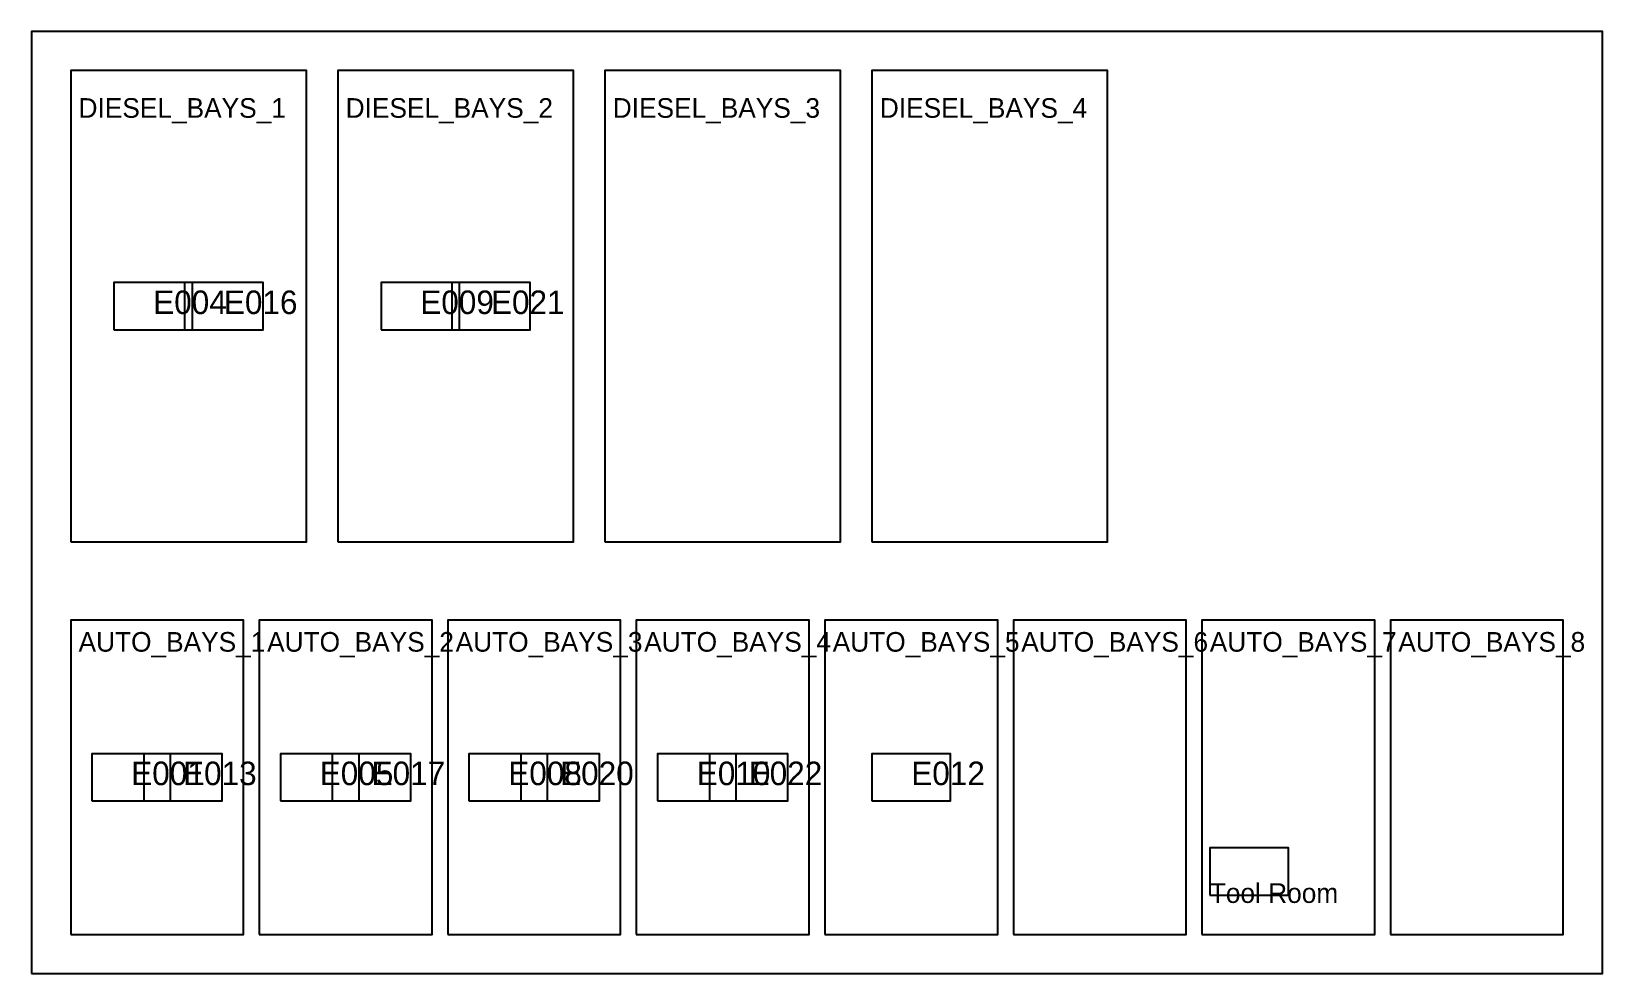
# Model space of a CAD drawing. Header units: metres. Extents: x 0 to 200, y 0 to 120.
import ezdxf

# ---------------------------------------------------------------- set-up
doc = ezdxf.new("R2010")
doc.units = ezdxf.units.M
for name, color, linetype in [('AUTO_BAYS', 7, 'Continuous'), ('DIESEL_BAYS', 7, 'Continuous'), ('EQUIP_LABELS', 2, 'Continuous'), ('EQUIPMENT', 7, 'Continuous'), ('TEXT_LABELS', 7, 'Continuous'), ('WALLS', 7, 'Continuous')]:
    doc.layers.add(name, color=color, linetype=linetype)

# ---------------------------------------------------------------- blocks, each defined once
blk = doc.blocks.new('BLK_E001')
blk.add_lwpolyline([(-5, -3), (5, -3), (5, 3), (-5, 3), (-5, -3)], close=True)
blk.add_text('E001', height=3).set_placement((0, -1))
blk = doc.blocks.new('BLK_E013')
blk.add_lwpolyline([(-5, -3), (5, -3), (5, 3), (-5, 3), (-5, -3)], close=True)
blk.add_text('E013', height=3).set_placement((0, -1))
blk = doc.blocks.new('BLK_E004')
blk.add_lwpolyline([(-5, -3), (5, -3), (5, 3), (-5, 3), (-5, -3)], close=True)
blk.add_text('E004', height=3).set_placement((0, -1))
blk = doc.blocks.new('BLK_E016')
blk.add_lwpolyline([(-5, -3), (5, -3), (5, 3), (-5, 3), (-5, -3)], close=True)
blk.add_text('E016', height=3).set_placement((0, -1))
blk = doc.blocks.new('BLK_E005')
blk.add_lwpolyline([(-5, -3), (5, -3), (5, 3), (-5, 3), (-5, -3)], close=True)
blk.add_text('E005', height=3).set_placement((0, -1))
blk = doc.blocks.new('BLK_E017')
blk.add_lwpolyline([(-5, -3), (5, -3), (5, 3), (-5, 3), (-5, -3)], close=True)
blk.add_text('E017', height=3).set_placement((0, -1))
blk = doc.blocks.new('BLK_E009')
blk.add_lwpolyline([(-5, -3), (5, -3), (5, 3), (-5, 3), (-5, -3)], close=True)
blk.add_text('E009', height=3).set_placement((0, -1))
blk = doc.blocks.new('BLK_E021')
blk.add_lwpolyline([(-5, -3), (5, -3), (5, 3), (-5, 3), (-5, -3)], close=True)
blk.add_text('E021', height=3).set_placement((0, -1))
blk = doc.blocks.new('BLK_E008')
blk.add_lwpolyline([(-5, -3), (5, -3), (5, 3), (-5, 3), (-5, -3)], close=True)
blk.add_text('E008', height=3).set_placement((0, -1))
blk = doc.blocks.new('BLK_E020')
blk.add_lwpolyline([(-5, -3), (5, -3), (5, 3), (-5, 3), (-5, -3)], close=True)
blk.add_text('E020', height=3).set_placement((0, -1))
blk = doc.blocks.new('BLK_E010')
blk.add_lwpolyline([(-5, -3), (5, -3), (5, 3), (-5, 3), (-5, -3)], close=True)
blk.add_text('E010', height=3).set_placement((0, -1))
blk = doc.blocks.new('BLK_E022')
blk.add_lwpolyline([(-5, -3), (5, -3), (5, 3), (-5, 3), (-5, -3)], close=True)
blk.add_text('E022', height=3).set_placement((0, -1))
blk = doc.blocks.new('BLK_E012')
blk.add_lwpolyline([(-5, -3), (5, -3), (5, 3), (-5, 3), (-5, -3)], close=True)
blk.add_text('E012', height=3).set_placement((0, -1))

msp = doc.modelspace()

# ---------------------------------------------------------------- linework, layer by layer
at = {"layer": 'AUTO_BAYS'}
for points in [[(5, 5), (27, 5), (27, 45), (5, 45), (5, 5)], [(29, 5), (51, 5), (51, 45), (29, 45), (29, 5)], [(53, 5), (75, 5), (75, 45), (53, 45), (53, 5)], [(77, 5), (99, 5), (99, 45), (77, 45), (77, 5)], [(101, 5), (123, 5), (123, 45), (101, 45), (101, 5)], [(125, 5), (147, 5), (147, 45), (125, 45), (125, 5)], [(149, 5), (171, 5), (171, 45), (149, 45), (149, 5)], [(173, 5), (195, 5), (195, 45), (173, 45), (173, 5)]]:
    msp.add_lwpolyline(points, close=True, dxfattribs=at)
at = {"layer": 'DIESEL_BAYS'}
for points in [[(5, 55), (35, 55), (35, 115), (5, 115), (5, 55)], [(39, 55), (69, 55), (69, 115), (39, 115), (39, 55)], [(73, 55), (103, 55), (103, 115), (73, 115), (73, 55)], [(107, 55), (137, 55), (137, 115), (107, 115), (107, 55)]]:
    msp.add_lwpolyline(points, close=True, dxfattribs=at)
at = {"layer": 'EQUIPMENT'}
msp.add_lwpolyline([(150, 10), (160, 10), (160, 16), (150, 16), (150, 10)], close=True, dxfattribs=at)
at = {"layer": 'WALLS'}
msp.add_lwpolyline([(0, 0), (200, 0), (200, 120), (0, 120), (0, 0)], close=True, dxfattribs=at)

# ---------------------------------------------------------------- block references
at = {"layer": 'EQUIP_LABELS', "color": 1}
for name, p in [('BLK_E004', (15.5, 85)), ('BLK_E009', (49.5, 85)), ('BLK_E001', (12.7, 25)), ('BLK_E005', (36.7, 25)), ('BLK_E008', (60.7, 25)), ('BLK_E010', (84.7, 25))]:
    msp.add_blockref(name, p, dxfattribs=at)
at = {"layer": 'EQUIP_LABELS', "color": 3}
for name, p in [('BLK_E016', (24.5, 85)), ('BLK_E013', (19.3, 25))]:
    msp.add_blockref(name, p, dxfattribs=at)
at = {"layer": 'EQUIP_LABELS', "color": 7}
for name, p in [('BLK_E021', (58.5, 85)), ('BLK_E022', (91.3, 25))]:
    msp.add_blockref(name, p, dxfattribs=at)
at = {"layer": 'EQUIP_LABELS', "color": 4}
msp.add_blockref('BLK_E017', (43.3, 25), dxfattribs=at)
at = {"layer": 'EQUIP_LABELS', "color": 6}
msp.add_blockref('BLK_E020', (67.3, 25), dxfattribs=at)
at = {"layer": 'EQUIP_LABELS', "color": 2}
msp.add_blockref('BLK_E012', (112, 25), dxfattribs=at)

# ---------------------------------------------------------------- texts
at = {"layer": 'TEXT_LABELS'}
for s, p in [('DIESEL_BAYS_1', (6, 109)), ('DIESEL_BAYS_2', (40, 109)), ('DIESEL_BAYS_3', (74, 109)), ('DIESEL_BAYS_4', (108, 109)), ('AUTO_BAYS_1', (6, 41)), ('AUTO_BAYS_2', (30, 41)), ('AUTO_BAYS_3', (54, 41)), ('AUTO_BAYS_4', (78, 41)), ('AUTO_BAYS_5', (102, 41)), ('AUTO_BAYS_6', (126, 41)), ('AUTO_BAYS_7', (150, 41)), ('AUTO_BAYS_8', (174, 41)), ('Tool Room', (150, 9))]:
    msp.add_text(s, height=2.5, dxfattribs=at).set_placement(p)

doc.saveas('drawing.dxf')
